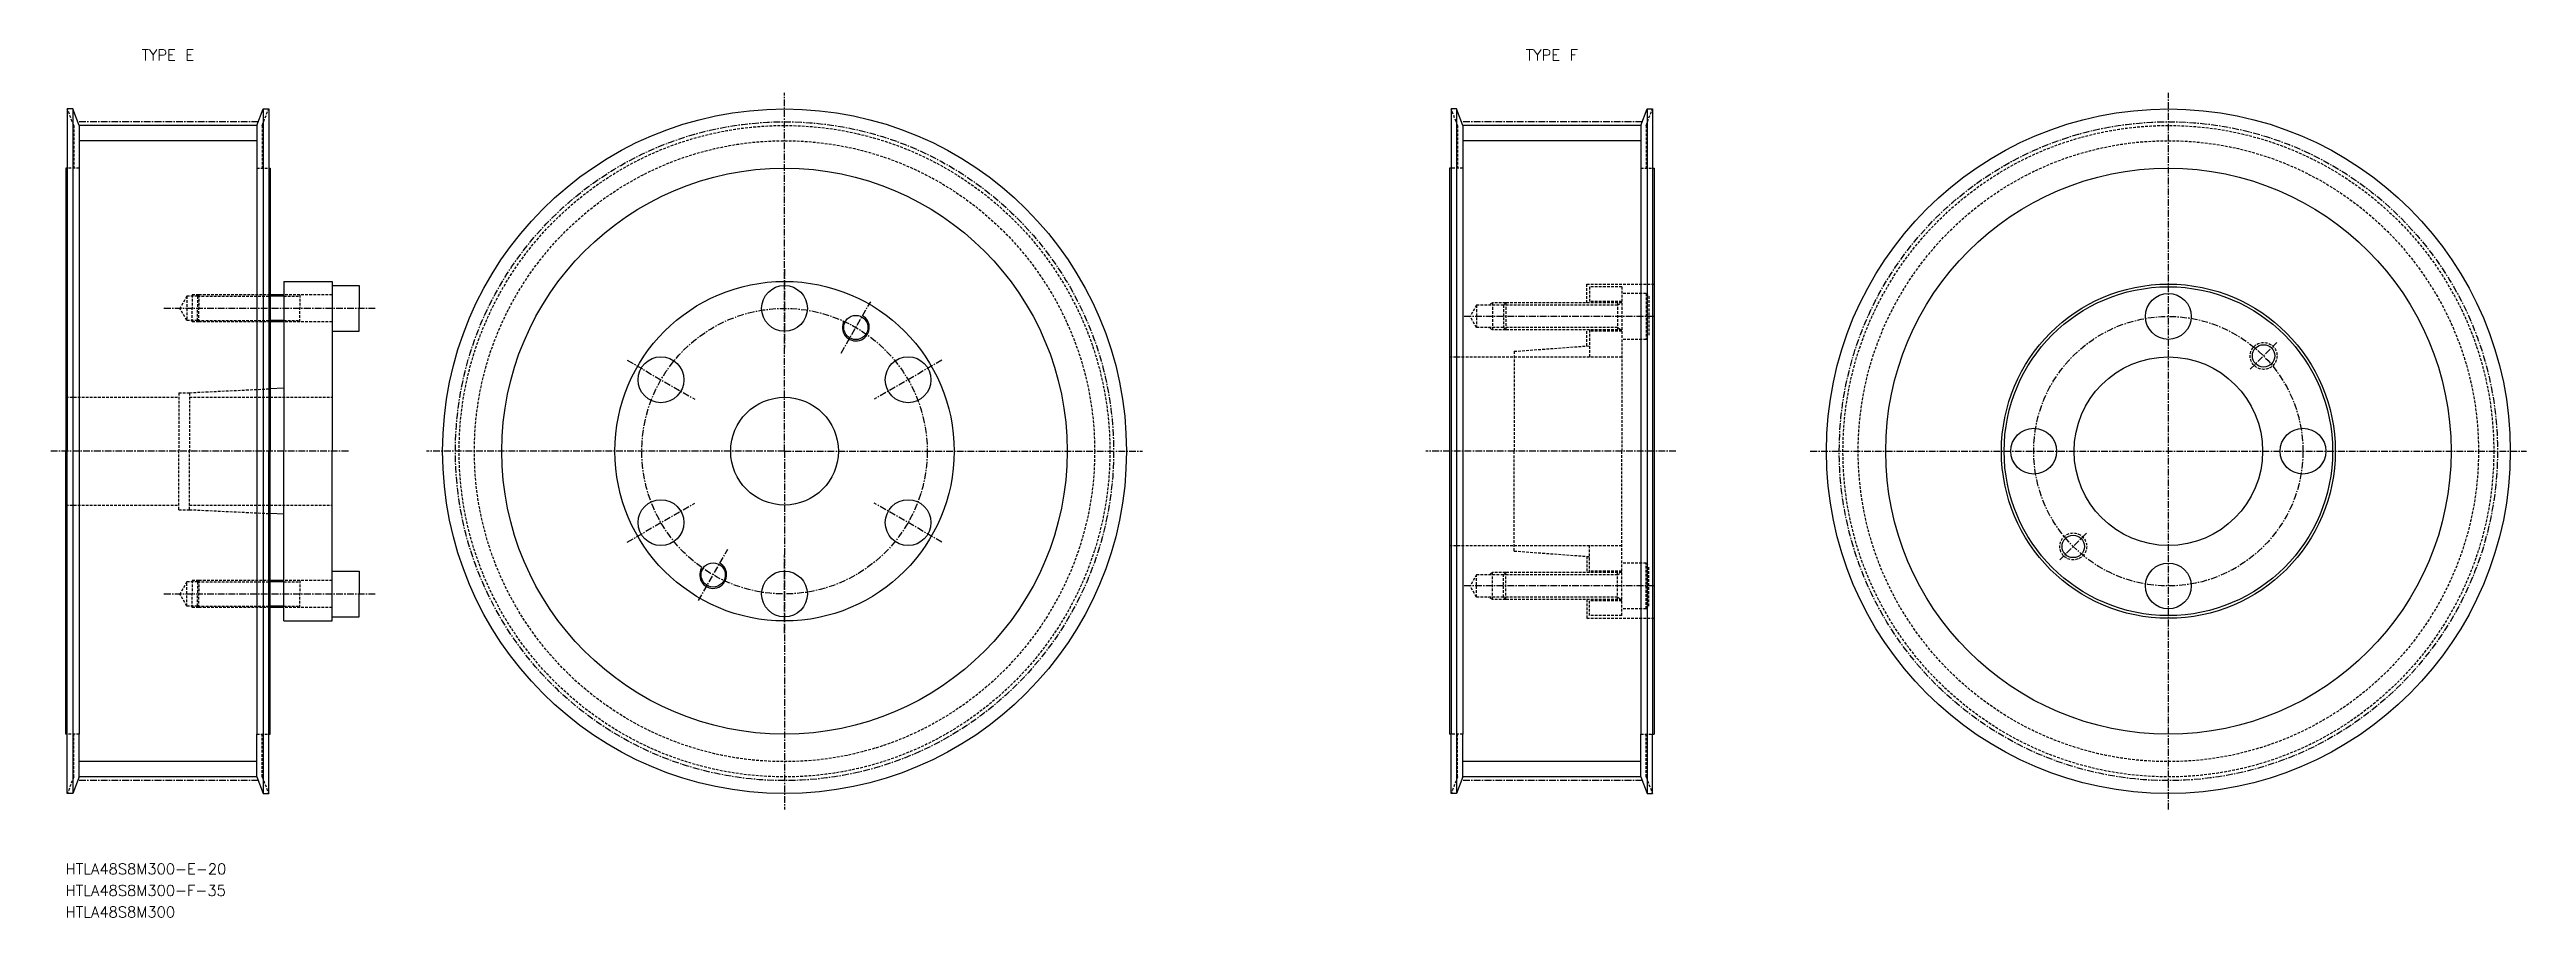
# Model space of a CAD drawing. Extents: x 9576 to 10036, y 14942 to 15103.
import ezdxf
from ezdxf.enums import TextEntityAlignment as Align

# ---------------------------------------------------------------- set-up
doc = ezdxf.new("R2010")
doc.units = 0
doc.linetypes.add('CENTER', pattern=[2, 1.25, -0.25, 0.25, -0.25])
doc.linetypes.add('DASHED', pattern=[0.75, 0.5, -0.25])
doc.layers.get('0').update_dxf_attribs({"linetype": 'CONTINUOUS'})
doc.layers.add('CENTER', color=1, linetype='CENTER')
doc.styles.add('MISUMI', font='txt.shx')

msp = doc.modelspace()

# ---------------------------------------------------------------- linework, layer by layer
at = {"color": 7, "linetype": 'CONTINUOUS'}
for p, q in [((9579.05, 15091.63), (9579.05, 15080.63)), ((9580.05, 15091.63), (9579.05, 15091.63)), ((9580.05, 15091.63), (9580.05, 14964.63)), ((9581.25, 15088.56), (9580.05, 15091.63)), ((9614.25, 15088.56), (9581.25, 15088.56)), ((9581.25, 15088.56), (9581.25, 15080.63)), ((9614.25, 15088.56), (9615.45, 15091.63)), ((9614.25, 15088.56), (9614.25, 15080.63)), ((9615.45, 15091.63), (9615.45, 14964.63)), ((9615.45, 15091.63), (9616.45, 15091.63)), ((9616.45, 15091.63), (9616.45, 15080.63)), ((9836.05, 15091.63), (9836.05, 15080.63)), ((9837.05, 15091.63), (9836.05, 15091.63)), ((9837.05, 15091.63), (9837.05, 14964.63)), ((9838.25, 15088.56), (9837.05, 15091.63)), ((9871.25, 15088.56), (9838.25, 15088.56)), ((9838.25, 15088.56), (9838.25, 15080.63)), ((9871.25, 15088.56), (9872.45, 15091.63)), ((9871.25, 15088.56), (9871.25, 15080.63)), ((9872.45, 15091.63), (9872.45, 14964.63)), ((9872.45, 15091.63), (9873.45, 15091.63)), ((9873.45, 15091.63), (9873.45, 15080.63)), ((9578.75, 15080.63), (9578.75, 15028.13)), ((9579.05, 15080.63), (9578.75, 15080.63)), ((9579.05, 15080.63), (9579.05, 15028.13)), ((9581.25, 15080.63), (9581.25, 14975.63)), ((9614.25, 15080.63), (9614.25, 14975.63)), ((9616.45, 15080.63), (9616.45, 15028.13)), ((9616.45, 15080.63), (9616.75, 15080.63)), ((9616.75, 15080.63), (9616.75, 15057.13)), ((9835.75, 15080.63), (9835.75, 14975.63)), ((9836.05, 15080.63), (9835.75, 15080.63)), ((9836.05, 15080.63), (9836.05, 14975.63)), ((9838.25, 15080.63), (9838.25, 14975.63)), ((9871.25, 15080.63), (9871.25, 14975.63)), ((9873.45, 15080.63), (9873.45, 14975.63)), ((9873.45, 15080.63), (9873.75, 15080.63)), ((9873.75, 15080.63), (9873.75, 14975.63)), ((9619.25, 15057.13), (9616.75, 15057.13)), ((9616.75, 15057.13), (9616.75, 15052.13)), ((9619.25, 15059.63), (9619.25, 15057.13)), ((9619.25, 15059.63), (9628.25, 15059.63)), ((9619.25, 15057.13), (9619.25, 15052.13)), ((9628.25, 15059.63), (9628.25, 15058.88)), ((9628.25, 15058.88), (9633.25, 15058.88)), ((9628.25, 15058.88), (9628.25, 15050.38)), ((9633.25, 15058.88), (9633.25, 15054.63)), ((9616.75, 15052.13), (9616.75, 15039.71)), ((9619.25, 15052.13), (9616.75, 15052.13)), ((9619.25, 15052.13), (9619.25, 15039.83)), ((9633.25, 15050.38), (9633.25, 15054.63)), ((9628.25, 15050.38), (9633.25, 15050.38)), ((9628.25, 15050.38), (9628.25, 15028.13)), ((9619.25, 15039.83), (9616.75, 15039.71)), ((9616.75, 15039.71), (9616.75, 15028.13)), ((9619.25, 15039.83), (9619.25, 15028.13)), ((9578.75, 14975.63), (9578.75, 15028.13)), ((9579.05, 14975.63), (9579.05, 15028.13)), ((9616.45, 14975.63), (9616.45, 15028.13)), ((9616.75, 15016.56), (9616.75, 15028.13)), ((9619.25, 15016.43), (9619.25, 15028.13)), ((9628.25, 15005.88), (9628.25, 15028.13)), ((9616.75, 15004.13), (9616.75, 15016.56)), ((9619.25, 15016.43), (9616.75, 15016.56)), ((9619.25, 15004.13), (9619.25, 15016.43)), ((9628.25, 15005.88), (9633.25, 15005.88)), ((9628.25, 14997.38), (9628.25, 15005.88)), ((9633.25, 15005.88), (9633.25, 15001.63)), ((9616.75, 14999.13), (9616.75, 15004.13)), ((9619.25, 15004.13), (9616.75, 15004.13)), ((9619.25, 14999.13), (9619.25, 15004.13)), ((9633.25, 14997.38), (9633.25, 15001.63)), ((9616.75, 14975.63), (9616.75, 14999.13)), ((9619.25, 14999.13), (9616.75, 14999.13)), ((9619.25, 14996.63), (9619.25, 14999.13)), ((9619.25, 14996.63), (9628.25, 14996.63)), ((9628.25, 14997.38), (9633.25, 14997.38)), ((9628.25, 14996.63), (9628.25, 14997.38)), ((9579.05, 14975.63), (9578.75, 14975.63)), ((9579.05, 14964.63), (9579.05, 14975.63)), ((9581.25, 14967.7), (9581.25, 14975.63)), ((9614.25, 14967.7), (9614.25, 14975.63)), ((9616.45, 14964.63), (9616.45, 14975.63)), ((9616.45, 14975.63), (9616.75, 14975.63)), ((9836.05, 14975.63), (9835.75, 14975.63)), ((9836.05, 14964.63), (9836.05, 14975.63)), ((9838.25, 14967.7), (9838.25, 14975.63)), ((9871.25, 14967.7), (9871.25, 14975.63)), ((9873.45, 14964.63), (9873.45, 14975.63)), ((9873.45, 14975.63), (9873.75, 14975.63)), ((9580.05, 14964.63), (9579.05, 14964.63)), ((9581.25, 14967.7), (9580.05, 14964.63)), ((9614.25, 14967.7), (9581.25, 14967.7)), ((9614.25, 14967.7), (9615.45, 14964.63)), ((9615.45, 14964.63), (9616.45, 14964.63)), ((9837.05, 14964.63), (9836.05, 14964.63)), ((9838.25, 14967.7), (9837.05, 14964.63)), ((9871.25, 14967.7), (9838.25, 14967.7)), ((9871.25, 14967.7), (9872.45, 14964.63)), ((9872.45, 14964.63), (9873.45, 14964.63))]:
    msp.add_line(p, q, dxfattribs=at)
at = {"color": 3, "linetype": 'DASHED'}
for p, q in [((9580.25, 15088.56), (9579.05, 15091.63)), ((9580.25, 15088.56), (9580.25, 15080.63)), ((9615.25, 15088.56), (9616.45, 15091.63)), ((9615.25, 15088.56), (9615.25, 15080.63)), ((9837.25, 15088.56), (9836.05, 15091.63)), ((9837.25, 15088.56), (9837.25, 15080.63)), ((9872.25, 15088.56), (9873.45, 15091.63)), ((9872.25, 15088.56), (9872.25, 15080.63)), ((9581.25, 15080.63), (9579.05, 15080.63)), ((9614.25, 15080.63), (9616.45, 15080.63)), ((9838.25, 15080.63), (9836.05, 15080.63)), ((9871.25, 15080.63), (9873.45, 15080.63)), ((9601.25, 15056.88), (9599.95, 15054.63)), ((9601.25, 15056.88), (9601.25, 15052.38)), ((9603.25, 15056.88), (9601.25, 15056.88)), ((9602.25, 15057.13), (9602.25, 15054.63)), ((9603.5, 15057.13), (9602.25, 15057.13)), ((9603.5, 15057.13), (9603.25, 15056.88)), ((9603.25, 15056.88), (9616.75, 15056.88)), ((9603.25, 15056.88), (9603.25, 15054.63)), ((9616.75, 15057.13), (9603.5, 15057.13)), ((9603.5, 15057.13), (9603.5, 15054.63)), ((9628.25, 15057.13), (9619.25, 15057.13)), ((9619.25, 15056.88), (9622.25, 15056.88)), ((9622.25, 15057.13), (9622.25, 15054.63)), ((9861.25, 15059.13), (9873.75, 15059.13)), ((9861.25, 15055.63), (9861.25, 15059.13)), ((9867.75, 15058.63), (9861.75, 15058.63)), ((9861.75, 15058.63), (9861.75, 15055.63)), ((9867.75, 15055.88), (9861.75, 15055.88)), ((9867.75, 15058.63), (9867.75, 15028.13)), ((9872.25, 15057.38), (9867.75, 15057.38)), ((9872.25, 15057.38), (9872.25, 15048.88)), ((9872.25, 15057.38), (9872.75, 15056.88)), ((9872.75, 15056.88), (9872.75, 15049.38)), ((9601.25, 15052.38), (9599.95, 15054.63)), ((9603.25, 15052.38), (9601.25, 15052.38)), ((9602.25, 15052.13), (9602.25, 15054.63)), ((9603.5, 15052.13), (9602.25, 15052.13)), ((9603.25, 15052.38), (9603.25, 15054.63)), ((9603.25, 15052.38), (9616.75, 15052.38)), ((9603.5, 15052.13), (9603.25, 15052.38)), ((9603.5, 15052.13), (9603.5, 15054.63)), ((9616.75, 15052.13), (9603.5, 15052.13)), ((9619.25, 15052.38), (9622.25, 15052.38)), ((9628.25, 15052.13), (9619.25, 15052.13)), ((9622.25, 15052.13), (9622.25, 15054.63)), ((9840.75, 15055.2), (9839.56, 15053.13)), ((9840.75, 15051.07), (9839.56, 15053.13)), ((9845.75, 15055.2), (9840.75, 15055.2)), ((9840.75, 15055.2), (9840.75, 15051.07)), ((9843.75, 15055.63), (9843, 15055.2)), ((9846.18, 15055.63), (9843.75, 15055.63)), ((9843.75, 15055.63), (9843.75, 15050.63)), ((9846.18, 15055.63), (9845.75, 15055.2)), ((9866.95, 15055.2), (9845.75, 15055.2)), ((9845.75, 15055.2), (9845.75, 15051.07)), ((9867.75, 15055.63), (9846.18, 15055.63)), ((9846.18, 15055.63), (9846.18, 15050.63)), ((9866.95, 15055.63), (9866.95, 15050.63)), ((9866.95, 15055.2), (9867.7, 15055.63)), ((9845.75, 15051.07), (9840.75, 15051.07)), ((9843.75, 15050.63), (9843, 15051.07)), ((9846.18, 15050.63), (9843.75, 15050.63)), ((9866.95, 15051.07), (9845.75, 15051.07)), ((9846.18, 15050.63), (9845.75, 15051.07)), ((9867.75, 15050.63), (9846.18, 15050.63)), ((9847.75, 15046.66), (9861.75, 15047.68)), ((9847.75, 15046.66), (9847.75, 15028.13)), ((9861.25, 15047.65), (9861.25, 15050.63)), ((9861.75, 15050.63), (9861.75, 15045.63)), ((9867.75, 15050.38), (9861.75, 15050.38)), ((9866.95, 15051.07), (9867.7, 15050.63)), ((9872.25, 15048.88), (9867.75, 15048.88)), ((9872.25, 15048.88), (9872.75, 15049.38)), ((9835.75, 15045.63), (9867.75, 15045.63)), ((9578.75, 15038.13), (9599.75, 15038.13)), ((9599.75, 15038.98), (9601.75, 15038.98)), ((9599.75, 15038.98), (9599.75, 15028.13)), ((9601.75, 15038.98), (9616.75, 15039.71)), ((9601.75, 15038.98), (9601.75, 15028.13)), ((9601.75, 15038.13), (9628.25, 15038.13)), ((9599.75, 15017.28), (9599.75, 15028.13)), ((9601.75, 15017.28), (9601.75, 15028.13)), ((9847.75, 15009.61), (9847.75, 15028.13)), ((9867.75, 14997.63), (9867.75, 15028.13)), ((9578.75, 15018.13), (9599.75, 15018.13)), ((9599.75, 15017.28), (9601.75, 15017.28)), ((9601.75, 15018.13), (9628.25, 15018.13)), ((9601.75, 15017.28), (9616.75, 15016.56)), ((9835.75, 15010.63), (9867.75, 15010.63)), ((9861.75, 15005.63), (9861.75, 15010.63)), ((9840.75, 15005.2), (9839.56, 15003.13)), ((9840.75, 15001.07), (9840.75, 15005.2)), ((9845.75, 15005.2), (9840.75, 15005.2)), ((9843.75, 15005.63), (9843, 15005.2)), ((9846.18, 15005.63), (9843.75, 15005.63)), ((9843.75, 15000.63), (9843.75, 15005.63)), ((9846.18, 15005.63), (9845.75, 15005.2)), ((9866.95, 15005.2), (9845.75, 15005.2)), ((9845.75, 15001.07), (9845.75, 15005.2)), ((9867.75, 15005.63), (9846.18, 15005.63)), ((9846.18, 15000.63), (9846.18, 15005.63)), ((9847.75, 15009.61), (9861.75, 15008.58)), ((9861.25, 15008.62), (9861.25, 15005.63)), ((9867.75, 15005.88), (9861.75, 15005.88)), ((9866.95, 15000.63), (9866.95, 15005.63)), ((9866.95, 15005.2), (9867.7, 15005.63)), ((9872.25, 15007.38), (9867.75, 15007.38)), ((9872.25, 14998.88), (9872.25, 15007.38)), ((9872.25, 15007.38), (9872.75, 15006.88)), ((9872.75, 14999.38), (9872.75, 15006.88)), ((9601.25, 15003.88), (9599.95, 15001.63)), ((9601.25, 14999.38), (9599.95, 15001.63)), ((9601.25, 14999.38), (9601.25, 15003.88)), ((9603.25, 15003.88), (9601.25, 15003.88)), ((9602.25, 15004.13), (9602.25, 15001.63)), ((9603.5, 15004.13), (9602.25, 15004.13)), ((9602.25, 14999.13), (9602.25, 15001.63)), ((9603.5, 15004.13), (9603.25, 15003.88)), ((9603.25, 15003.88), (9616.75, 15003.88)), ((9603.25, 15003.88), (9603.25, 15001.63)), ((9603.25, 14999.38), (9603.25, 15001.63)), ((9616.75, 15004.13), (9603.5, 15004.13)), ((9603.5, 15004.13), (9603.5, 15001.63)), ((9603.5, 14999.13), (9603.5, 15001.63)), ((9628.25, 15004.13), (9619.25, 15004.13)), ((9619.25, 15003.88), (9622.25, 15003.88)), ((9622.25, 15004.13), (9622.25, 15001.63)), ((9622.25, 14999.13), (9622.25, 15001.63)), ((9840.75, 15001.07), (9839.56, 15003.13)), ((9845.75, 15001.07), (9840.75, 15001.07)), ((9843.75, 15000.63), (9843, 15001.07)), ((9846.18, 15000.63), (9843.75, 15000.63)), ((9866.95, 15001.07), (9845.75, 15001.07)), ((9846.18, 15000.63), (9845.75, 15001.07)), ((9867.75, 15000.63), (9846.18, 15000.63)), ((9861.25, 15000.63), (9861.25, 14997.13)), ((9861.75, 14997.63), (9861.75, 15000.63)), ((9866.95, 15001.07), (9867.7, 15000.63)), ((9603.25, 14999.38), (9601.25, 14999.38)), ((9603.5, 14999.13), (9602.25, 14999.13)), ((9603.25, 14999.38), (9616.75, 14999.38)), ((9603.5, 14999.13), (9603.25, 14999.38)), ((9616.75, 14999.13), (9603.5, 14999.13)), ((9619.25, 14999.38), (9622.25, 14999.38)), ((9628.25, 14999.13), (9619.25, 14999.13)), ((9861.25, 14997.13), (9873.75, 14997.13)), ((9867.75, 15000.38), (9861.75, 15000.38)), ((9867.75, 14997.63), (9861.75, 14997.63)), ((9872.25, 14998.88), (9867.75, 14998.88)), ((9872.25, 14998.88), (9872.75, 14999.38)), ((9581.25, 14975.63), (9579.05, 14975.63)), ((9580.25, 14967.7), (9580.25, 14975.63)), ((9614.25, 14975.63), (9616.45, 14975.63)), ((9615.25, 14967.7), (9615.25, 14975.63)), ((9838.25, 14975.63), (9836.05, 14975.63)), ((9837.25, 14967.7), (9837.25, 14975.63)), ((9871.25, 14975.63), (9873.45, 14975.63)), ((9872.25, 14967.7), (9872.25, 14975.63)), ((9580.25, 14967.7), (9579.05, 14964.63)), ((9615.25, 14967.7), (9616.45, 14964.63)), ((9837.25, 14967.7), (9836.05, 14964.63)), ((9872.25, 14967.7), (9873.45, 14964.63))]:
    msp.add_line(p, q, dxfattribs=at)
at = {"color": 3, "linetype": 'CONTINUOUS'}
for p, q in [((9614.25, 15085.73), (9581.25, 15085.73)), ((9871.25, 15085.73), (9838.25, 15085.73)), ((9614.25, 14970.53), (9581.25, 14970.53)), ((9871.25, 14970.53), (9838.25, 14970.53))]:
    msp.add_line(p, q, dxfattribs=at)
at = {"color": 3}
for p, q in [((9619.25, 15056.88), (9616.75, 15056.88)), ((9619.25, 15052.38), (9616.75, 15052.38)), ((9619.25, 15003.88), (9616.75, 15003.88)), ((9619.25, 14999.38), (9616.75, 14999.38))]:
    msp.add_line(p, q, dxfattribs=at)
at = {"color": 7, "linetype": 'CONTINUOUS'}
for centre, radius in [((9712.25, 15028.13), 63.5), ((9969.25, 15028.13), 63.5), ((9712.25, 15028.13), 52.5), ((9969.25, 15028.13), 52.5), ((9712.25, 15028.13), 31.5), ((9712.25, 15028.13), 31.5), ((9712.25, 15054.63), 4.25), ((9969.25, 15028.13), 31), ((9969.25, 15028.13), 30.5), ((9969.25, 15053.13), 4.25), ((9725.5, 15051.08), 2.25), ((9986.93, 15045.81), 2.07), ((9689.3, 15041.38), 4.25), ((9735.2, 15041.38), 4.25), ((9969.25, 15028.13), 17.5), ((9712.25, 15028.13), 10), ((9944.25, 15028.13), 4.25), ((9994.25, 15028.13), 4.25), ((9689.3, 15014.88), 4.25), ((9735.2, 15014.88), 4.25), ((9951.58, 15010.46), 2.07), ((9699, 15005.18), 2.25), ((9712.25, 15001.63), 4.25), ((9969.25, 15003.13), 4.25)]:
    msp.add_circle(centre, radius, dxfattribs=at)
at = {"color": 3, "linetype": 'DASHED'}
for centre, radius in [((9712.25, 15028.13), 60.43), ((9969.25, 15028.13), 60.43), ((9712.25, 15028.13), 57.6), ((9969.25, 15028.13), 57.6), ((9986.93, 15045.81), 2.5), ((9951.58, 15010.46), 2.5)]:
    msp.add_circle(centre, radius, dxfattribs=at)
at = {"color": 3, "linetype": 'CONTINUOUS'}
for centre in [(9725.5, 15051.08), (9699, 15005.18)]:
    msp.add_arc(centre, 2.5, 150, 62, dxfattribs=at)
at = {"layer": 'CENTER', "color": 1, "linetype": 'CENTER'}
for p, q in [((9712.25, 15028.13), (9712.25, 15094.63)), ((9969.25, 14961.63), (9969.25, 15094.63)), ((9614.52, 15089.25), (9580.99, 15089.25)), ((9871.52, 15089.25), (9837.99, 15089.25)), ((9712.25, 15061.88), (9712.25, 15047.38)), ((9722.75, 15046.32), (9728.25, 15055.85)), ((9636.25, 15054.63), (9596.95, 15054.63)), ((9873.75, 15053.13), (9838.41, 15053.13)), ((9984.46, 15043.34), (9989.41, 15048.29)), ((9683.03, 15045.01), (9695.58, 15037.76)), ((9741.48, 15045.01), (9728.92, 15037.76)), ((9631.25, 15028.13), (9575.75, 15028.13)), ((9712.25, 15028.13), (9645.75, 15028.13)), ((9712.25, 15028.13), (9778.75, 15028.13)), ((9712.25, 15028.13), (9712.25, 14961.63)), ((9877.8, 15028.13), (9831.35, 15028.13)), ((9902.75, 15028.13), (10035.75, 15028.13)), ((9683.03, 15011.26), (9695.58, 15018.51)), ((9741.48, 15011.26), (9728.92, 15018.51)), ((9696.25, 15000.42), (9701.75, 15009.95)), ((9954.05, 15012.93), (9949.1, 15007.98)), ((9712.25, 14994.38), (9712.25, 15008.88)), ((9636.25, 15001.63), (9596.95, 15001.63)), ((9873.75, 15003.13), (9838.41, 15003.13)), ((9614.52, 14967.02), (9580.99, 14967.02)), ((9871.52, 14967.02), (9837.99, 14967.02))]:
    msp.add_line(p, q, dxfattribs=at)
for centre, radius in [((9712.25, 15028.13), 61.12), ((9969.25, 15028.13), 61.12), ((9712.25, 15028.13), 26.5), ((9969.25, 15028.13), 25)]:
    msp.add_circle(centre, radius, dxfattribs=at)

# ---------------------------------------------------------------- texts
at = {"color": 7, "linetype": 'CONTINUOUS', "style": 'MISUMI'}
for s, p in [('TYPE E', (9597.75, 15101.63)), ('TYPE F', (9854.75, 15101.63))]:
    msp.add_text(s, height=2, dxfattribs=at).set_placement(p, align=Align.MIDDLE_CENTER)
for s, p in [('HTLA48S8M300-E-20', (9578.75, 14949.63)), ('HTLA48S8M300-F-35', (9578.75, 14945.63)), ('HTLA48S8M300', (9578.75, 14941.63))]:
    msp.add_text(s, height=2, dxfattribs=at).set_placement(p)

doc.saveas('drawing.dxf')
